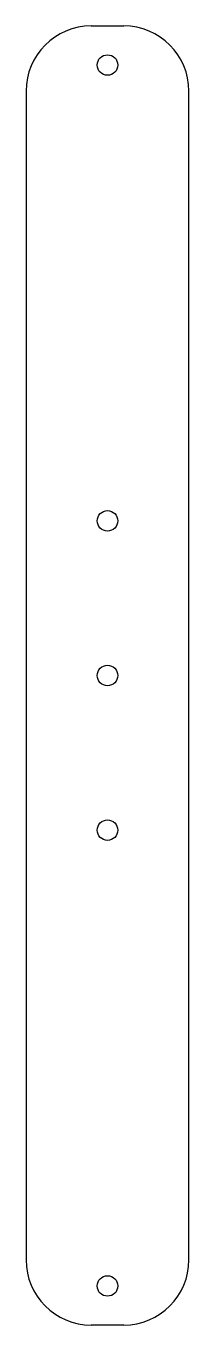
# Model space of a CAD drawing. Header units: millimetres. Extents: x 0 to 50, y -262 to 137.
import ezdxf

# ---------------------------------------------------------------- set-up
doc = ezdxf.new("R2010")
doc.units = ezdxf.units.MM

msp = doc.modelspace()

# ---------------------------------------------------------------- linework, layer by layer
at = {"color": 7, "linetype": 'Continuous', "lineweight": 25}
for p, q in [((20, 137), (30, 137)), ((0, 117), (0, -242)), ((50, -242), (50, 117)), ((30, -262), (20, -262))]:
    msp.add_line(p, q, dxfattribs=at)
for centre in [(25, 125), (25, -15), (25, -62.5), (25, -110), (25, -250)]:
    msp.add_circle(centre, 3.15, dxfattribs=at)
for centre, start, end in [((20, 117), 90, 180), ((30, 117), 0, 90), ((20, -242), 180, 270), ((30, -242), 270, 0)]:
    msp.add_arc(centre, 20, start, end, dxfattribs=at)

doc.saveas('drawing.dxf')
